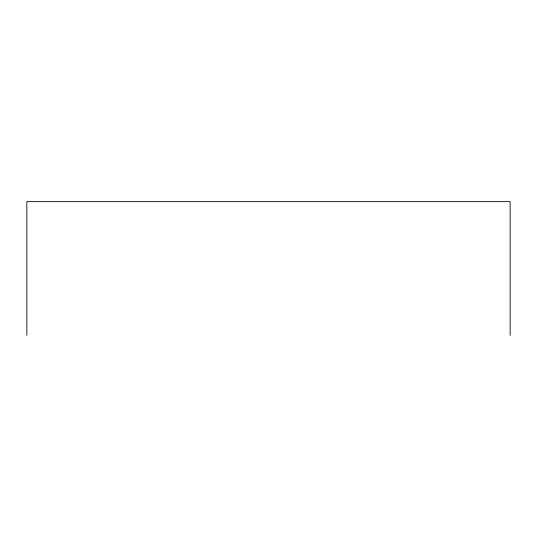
<?xml version="1.0" encoding="UTF-8"?>
<svg xmlns="http://www.w3.org/2000/svg" width="537" height="537" viewBox="0 0 537 537"><rect width="100%" height="100%" fill="white"/><g stroke="black" fill="none" stroke-linecap="round" stroke-linejoin="round"><path stroke-width="0.81" d="M510.15 335.363L510.15 201.637L26.85 201.637L26.85 335.363"/></g></svg>
